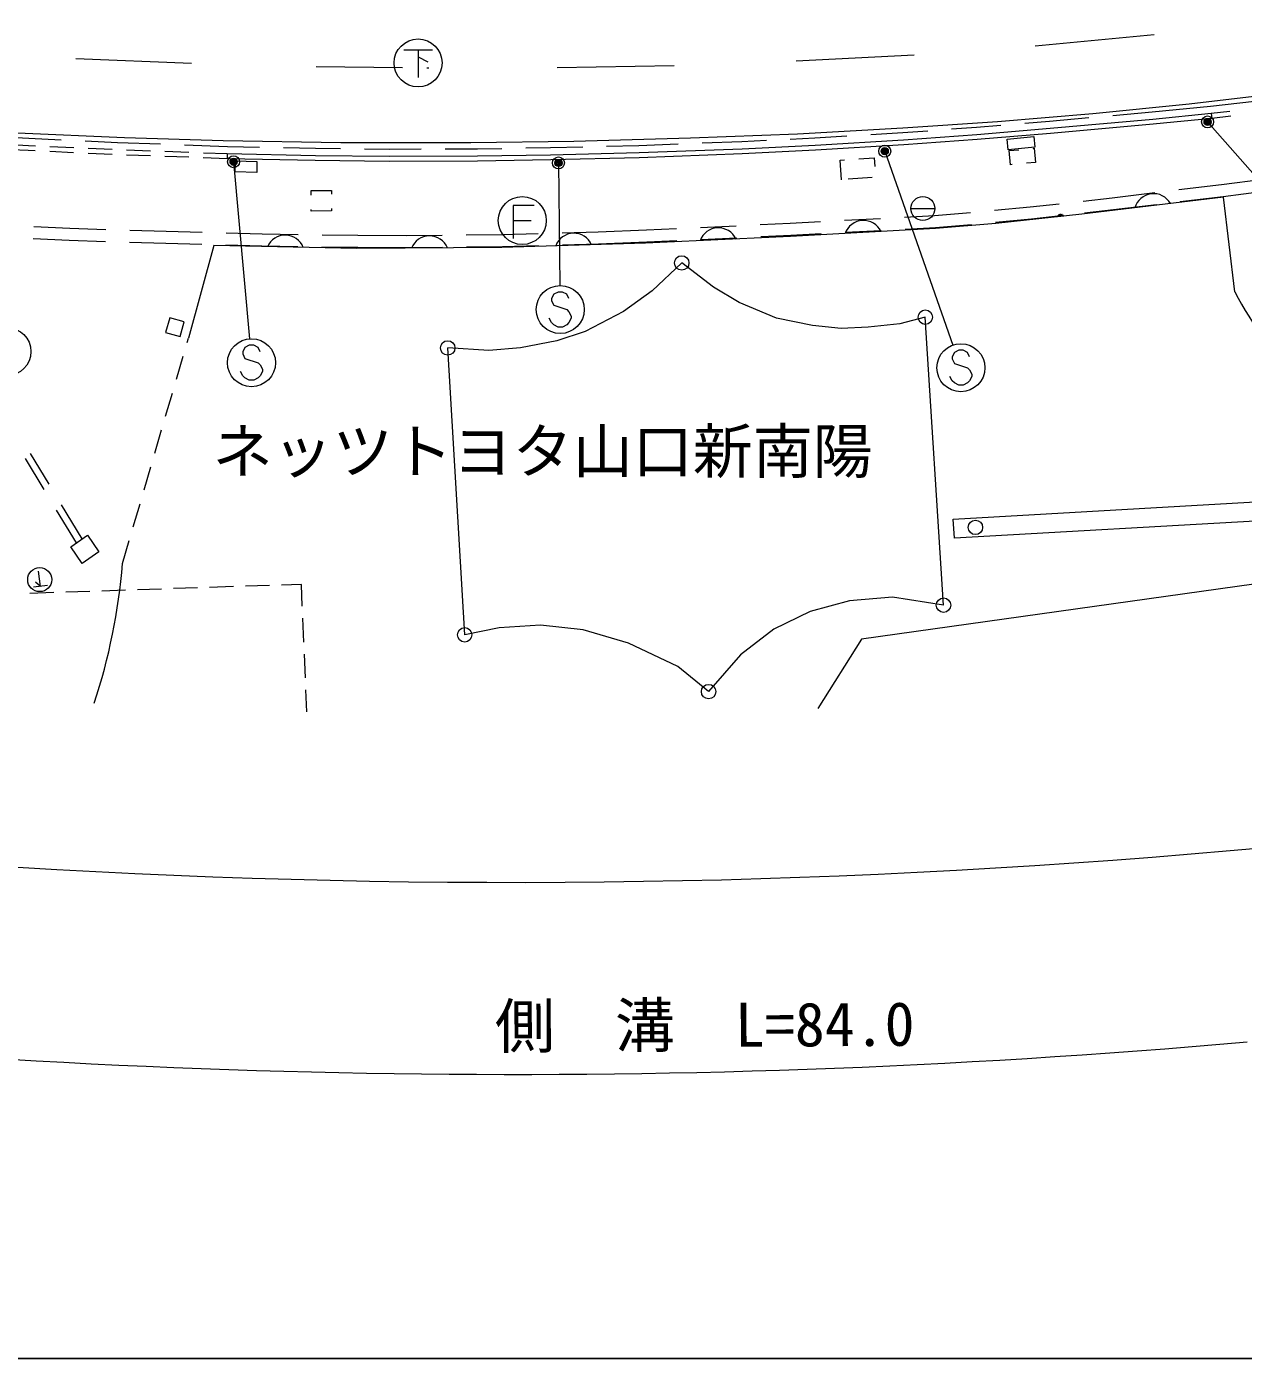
# Model space of a CAD drawing. Units: millimetres, scale not verified. Extents: x 40000 to 680000, y 20000 to 380000.
# Drawn here: x 274254 to 324943, y 205000 to 260477 of the extents above; entities that cross this region are included whole.
import ezdxf
from ezdxf.enums import TextEntityAlignment as Align

# ---------------------------------------------------------------- set-up
doc = ezdxf.new("R2010")
doc.units = ezdxf.units.MM
doc.header["$LTSCALE"] = 1000
doc.header["$PDMODE"] = 32
doc.header["$PDSIZE"] = 500
for name, color, linetype, lineweight in [('M-BGD', 7, 'Continuous', 13), ('M-BGD-EXST', 7, 'Continuous', 13), ('M-STR-HTXT', 7, 'Continuous', 13), ('M-STR-STRC', 7, 'Continuous', 13), ('M-TTL-BAND', 7, 'Continuous', 25)]:
    doc.layers.add(name, color=color, linetype=linetype, lineweight=lineweight)
doc.layers.add('M-BMK-HTXT', color=7, linetype='Continuous')
doc.styles.add('ＭＳ ゴシック', font='')
doc.styles.get('ＭＳ ゴシック').set_extended_font_data('MS Gothic')

msp = doc.modelspace()

# ---------------------------------------------------------------- linework, layer by layer
at = {"layer": 'M-BGD'}
for p, q in [((326016, 257426), (323572, 257151)), ((321138, 256911), (319501, 256764)), ((323576, 257152), (321138, 256911)), ((324385, 256941), (323605, 256853)), ((314846, 256359), (313821, 256275)), ((316868, 256526), (315843, 256442)), ((318505, 256674), (316868, 256526)), ((323605, 256853), (323627, 256654)), ((324414, 256743), (323627, 256654)), ((274349, 255810), (271906, 255948)), ((275696, 255749), (274349, 255810)), ((307095, 255831), (306069, 255780)), ((308428, 255911), (307095, 255831)), ((310760, 256051), (309426, 255971)), ((311792, 256127), (310760, 256051)), ((313821, 256275), (312789, 256199)), ((274323, 255311), (273616, 255351)), ((274334, 255510), (273623, 255551)), ((274615, 255297), (274323, 255311)), ((274622, 255497), (274334, 255510)), ((276213, 255225), (275214, 255270)), ((276220, 255424), (275221, 255470)), ((278042, 255642), (276695, 255703)), ((277811, 255152), (276812, 255197)), ((277819, 255352), (276820, 255397)), ((279834, 255577), (278042, 255642)), ((279417, 255292), (278418, 255328)), ((281016, 255234), (280017, 255270)), ((282626, 255476), (280834, 255541)), ((282615, 255176), (281616, 255212)), ((283955, 255447), (282622, 255476)), ((286288, 255397), (284955, 255426)), ((287323, 255386), (286288, 255397)), ((289359, 255365), (288323, 255376)), ((290695, 255369), (289359, 255365)), ((293031, 255375), (291695, 255371)), ((294055, 255393), (293031, 255375)), ((296079, 255427), (295055, 255410)), ((297419, 255460), (296079, 255427)), ((299758, 255518), (298418, 255485)), ((301401, 255580), (299758, 255518)), ((304044, 255679), (302401, 255617)), ((305070, 255730), (304044, 255679)), ((315188, 255314), (315595, 255351)), ((315242, 254724), (315188, 255314)), ((316192, 255405), (316230, 255409)), ((316230, 255409), (316283, 254819)), ((279410, 255092), (278411, 255128)), ((281009, 255034), (280010, 255070)), ((282608, 254976), (281609, 255012)), ((308146, 254912), (308329, 254926)), ((308207, 254097), (308146, 254912)), ((308927, 254970), (309564, 255017)), ((309564, 255017), (309591, 254657)), ((315317, 254731), (315242, 254724)), ((316283, 254819), (315914, 254786)), ((309480, 254192), (308483, 254118)), ((325769, 254111), (324034, 253889)), ((286103, 253644), (286949, 253650)), ((286105, 253454), (286103, 253644)), ((286949, 253650), (286950, 253495)), ((321260, 253552), (319479, 253336)), ((324034, 253889), (322253, 253673)), ((325800, 253611), (324096, 253393)), ((295404, 253025), (294529, 253025)), ((294529, 253025), (294529, 251650)), ((317275, 253087), (316065, 252950)), ((319479, 253336), (318269, 253199)), ((321320, 253056), (319537, 252839)), ((324096, 253393), (322313, 253176)), ((286109, 252794), (286109, 252854)), ((286955, 252800), (286109, 252794)), ((286954, 252895), (286955, 252800)), ((309822, 252473), (308324, 252395)), ((312081, 252590), (310821, 252524)), ((311091, 252899), (312091, 252899)), ((313575, 252725), (312081, 252590)), ((316065, 252950), (314571, 252815)), ((316115, 252453), (314614, 252317)), ((317329, 252590), (316115, 252453)), ((317211, 252552), (317217, 252583)), ((317459, 252579), (317211, 252552)), ((317217, 252583), (317230, 252609)), ((317448, 252593), (317219, 252568)), ((317222, 252583), (317441, 252607)), ((317435, 252622), (317226, 252599)), ((317230, 252609), (317252, 252637)), ((317239, 252615), (317418, 252635)), ((317252, 252637), (317275, 252654)), ((317401, 252648), (317252, 252632)), ((317275, 252654), (317304, 252668)), ((317276, 252649), (317375, 252660)), ((317304, 252668), (317344, 252672)), ((319537, 252839), (318323, 252702)), ((276048, 252068), (274553, 252136)), ((277557, 252018), (276048, 252068)), ((280066, 251936), (278557, 251986)), ((281568, 251897), (280066, 251936)), ((284068, 251831), (282567, 251871)), ((294529, 252400), (295279, 252400)), ((298065, 251911), (296568, 251869)), ((300074, 251993), (298065, 251911)), ((301322, 252052), (300074, 251993)), ((303819, 252171), (302321, 252099)), ((306065, 252277), (304818, 252218)), ((307325, 252343), (306065, 252277)), ((309852, 251973), (308354, 251896)), ((312116, 252091), (310851, 252025)), ((313618, 252227), (312116, 252091)), ((276028, 251568), (274530, 251636)), ((277540, 251519), (276028, 251568)), ((280052, 251437), (278540, 251486)), ((281555, 251397), (280052, 251437)), ((284058, 251331), (282555, 251371)), ((285554, 251310), (284058, 251331)), ((285561, 251810), (284068, 251831)), ((288054, 251774), (286561, 251795)), ((290069, 251765), (288054, 251774)), ((291570, 251778), (290069, 251765)), ((294070, 251800), (292570, 251787)), ((295568, 251841), (294070, 251800)), ((295581, 251342), (294079, 251300)), ((298083, 251411), (296581, 251369)), ((300096, 251493), (298083, 251411)), ((301345, 251552), (300096, 251493)), ((303842, 251671), (302344, 251600)), ((306090, 251778), (304841, 251719)), ((307356, 251844), (306090, 251778)), ((288049, 251274), (286554, 251295)), ((290070, 251265), (288049, 251274)), ((291575, 251278), (290070, 251265)), ((294079, 251300), (292575, 251287)), ((301544, 250633), (300320, 249473)), ((302869, 249621), (301544, 250633)), ((300320, 249473), (299118, 248615)), ((303933, 248991), (302869, 249621)), ((299118, 248615), (297523, 247778)), ((305493, 248335), (303933, 248991)), ((280217, 248345), (280045, 247732)), ((280822, 248175), (280217, 248345)), ((280651, 247562), (280822, 248175)), ((306991, 248022), (305493, 248335)), ((308187, 247907), (306991, 248022)), ((310626, 248093), (309313, 247953)), ((311693, 248373), (310626, 248093)), ((312452, 236376), (311693, 248373)), ((280045, 247732), (280651, 247562)), ((280943, 247321), (280996, 247502)), ((297523, 247778), (296346, 247392)), ((309313, 247953), (308187, 247907)), ((293512, 246988), (291796, 247093)), ((292503, 235140), (291796, 247093)), ((294832, 247103), (293512, 246988)), ((296346, 247392), (294832, 247103)), ((280494, 245786), (280774, 246745)), ((280044, 244250), (280325, 245210)), ((279595, 242714), (279876, 243674)), ((274198, 242480), (274973, 241196)), ((275191, 241416), (274416, 242699)), ((279146, 241179), (279427, 242139)), ((312848, 239965), (330524, 240964)), ((275490, 240340), (276320, 238967)), ((276569, 239136), (275708, 240560)), ((278696, 239643), (278977, 240603)), ((312903, 239167), (312848, 239965)), ((329780, 240121), (312903, 239167)), ((276091, 238811), (276791, 239287)), ((276791, 239287), (277262, 238595)), ((276562, 238118), (276091, 238811)), ((277262, 238595), (276562, 238118)), ((278247, 238108), (278528, 239067)), ((274832, 237161), (274754, 237796)), ((328833, 237733), (309039, 234955)), ((275381, 236898), (274381, 236864)), ((275130, 237198), (274534, 237124)), ((274832, 237161), (274629, 237337)), ((276880, 236948), (275881, 236914)), ((278379, 236998), (277380, 236965)), ((279878, 237048), (278879, 237015)), ((281378, 237099), (280378, 237065)), ((282877, 237149), (281877, 237115)), ((284376, 237199), (283376, 237166)), ((285698, 237244), (284876, 237216)), ((285738, 236340), (285698, 237244)), ((308532, 236554), (306895, 236111)), ((310322, 236711), (308532, 236554)), ((312452, 236376), (310322, 236711)), ((285804, 234842), (285760, 235841)), ((306895, 236111), (305382, 235382)), ((293942, 235426), (292503, 235140)), ((295662, 235550), (293942, 235426)), ((297436, 235351), (295662, 235550)), ((299334, 234788), (297436, 235351)), ((305382, 235382), (303991, 234314)), ((301389, 233824), (299334, 234788)), ((309039, 234955), (307212, 232073)), ((285870, 233343), (285826, 234342)), ((303991, 234314), (302665, 232776)), ((302665, 232776), (301389, 233824)), ((285932, 231940), (285892, 232844))]:
    msp.add_line(p, q, dxfattribs=at)
for points in [[(323605, 256853), (321166, 256613), (316893, 256227), (313844, 255976), (310779, 255752), (307111, 255531), (304057, 255379), (299768, 255218), (296085, 255127), (293034, 255075), (289358, 255065), (286283, 255097), (282615, 255176), (282611, 254976)], [(323625, 256654), (321185, 256414), (316911, 256028), (313860, 255776), (310793, 255552), (307122, 255332), (304066, 255179), (299774, 255018), (296089, 254927), (293036, 254875), (289357, 254865), (286280, 254897), (282611, 254976)], [(324594, 249426), (324114, 253375), (318208, 252660), (314626, 252271), (312119, 252072), (306079, 251733), (300036, 251458), (294052, 251283), (288014, 251232), (282048, 251358), (280996, 247502)]]:
    msp.add_lwpolyline(points, dxfattribs=at)
for points in [[(316259, 255449), (315147, 255347), (315106, 255795), (316218, 255898)], [(282940, 254429), (282952, 254882), (283851, 254858), (283839, 254404)]]:
    msp.add_lwpolyline(points, close=True, dxfattribs=at)
for centre, radius in [((294904, 252400), 1000), ((311591, 252899), 500), ((301544, 250633), 300), ((311693, 248373), 300), ((291796, 247093), 300), ((313781, 239617), 300), ((274798, 237439), 500), ((312452, 236376), 300), ((292503, 235140), 300), ((302665, 232776), 300)]:
    msp.add_circle(centre, radius, dxfattribs=at)
for centre, radius, start, end in [((321199, 252707), 812, 29.5164, 164.2767), ((297053, 251058), 812, 24.2881, 159.0483), ((303072, 251283), 812, 25.2317, 159.992), ((309116, 251591), 812, 25.8294, 160.5897), ((285025, 250982), 812, 21.4125, 156.1728), ((291036, 250945), 812, 23.1085, 157.8688), ((336335, 255420), 13183, 207.0468, 247.4063), ((253388, 240122), 24941, 341.6981, 355.3663)]:
    msp.add_arc(centre, radius, start, end, dxfattribs=at)
at = {"layer": 'M-BGD-EXST'}
for p, q in [((289962, 259513), (291162, 259513)), ((290562, 259513), (290562, 258363)), ((290562, 259213), (290962, 259013))]:
    msp.add_line(p, q, dxfattribs=at)
msp.add_circle((290562, 258963), 1000, dxfattribs=at)
at = {"layer": 'M-STR-HTXT'}
for p, q in [((323454, 256505), (329705, 249419)), ((310001, 255289), (312843, 247211)), ((282877, 254849), (283534, 247473)), ((296410, 254799), (296471, 249692))]:
    msp.add_line(p, q, dxfattribs=at)
for centre, radius in [((323454, 256505), 150), ((323454, 256505), 120), ((323454, 256505), 90), ((323454, 256505), 60), ((323454, 256505), 30), ((323454, 256505), 20), ((310001, 255289), 150), ((310001, 255289), 120), ((310001, 255289), 90), ((310001, 255289), 60), ((310001, 255289), 30), ((310001, 255289), 20), ((282877, 254849), 150), ((282877, 254849), 120), ((282877, 254849), 90), ((282877, 254849), 60), ((282877, 254849), 30), ((282877, 254849), 20), ((296410, 254799), 150), ((296410, 254799), 120), ((296410, 254799), 90), ((296410, 254799), 60), ((296410, 254799), 30), ((296410, 254799), 20)]:
    msp.add_circle(centre, radius, dxfattribs=at)
for centre, radius, start, end in [((294513, 561829), 337000, 257.33831, 275.08699), ((305153, 442301), 217000, 275.08689, 283.35119), ((294513, 561829), 345000, 262.88684, 275.08699)]:
    msp.add_arc(centre, radius, start, end, dxfattribs=at)
for p in [(323454, 256505), (310001, 255289), (282877, 254849), (296410, 254799)]:
    msp.add_point(p, dxfattribs=at)
at = {"layer": 'M-STR-STRC'}
for p, q in [((321225, 260139), (316270, 259670)), ((276299, 259153), (281123, 258954)), ((311231, 259288), (306307, 259038)), ((286312, 258821), (289918, 258769)), ((290929, 258759), (291010, 258758)), ((301231, 258850), (296353, 258760)), ((296211, 249328), (296120, 249146)), ((296120, 249146), (296120, 249055)), ((296393, 249419), (296211, 249328)), ((296574, 249419), (296393, 249419)), ((296756, 249328), (296574, 249419)), ((296847, 249146), (296756, 249328)), ((296120, 249055), (296211, 248874)), ((296211, 248874), (296756, 248692)), ((296756, 248692), (296847, 248601)), ((296847, 248601), (296938, 248419)), ((296120, 248146), (296029, 248328)), ((296211, 248055), (296120, 248146)), ((296393, 247964), (296211, 248055)), ((296756, 248055), (296574, 247964)), ((296847, 248146), (296756, 248055)), ((296938, 248328), (296847, 248146)), ((296938, 248419), (296938, 248328)), ((296574, 247964), (296393, 247964)), ((283349, 247113), (283259, 246931)), ((283259, 246931), (283259, 246841)), ((283531, 247204), (283349, 247113)), ((283713, 247204), (283531, 247204)), ((283895, 247113), (283713, 247204)), ((283986, 246931), (283895, 247113)), ((312902, 246905), (312811, 246723)), ((313084, 246995), (312902, 246905)), ((313266, 246995), (313084, 246995)), ((313448, 246905), (313266, 246995)), ((313539, 246723), (313448, 246905)), ((283259, 246841), (283349, 246659)), ((283349, 246659), (283895, 246477)), ((283895, 246477), (283986, 246386)), ((283986, 246386), (284077, 246204)), ((312811, 246723), (312811, 246632)), ((312811, 246632), (312902, 246450)), ((312902, 246450), (313448, 246268)), ((283259, 245931), (283168, 246113)), ((283349, 245841), (283259, 245931)), ((283531, 245750), (283349, 245841)), ((283895, 245841), (283713, 245750)), ((283986, 245931), (283895, 245841)), ((284077, 246113), (283986, 245931)), ((284077, 246204), (284077, 246113)), ((312811, 245723), (312720, 245905)), ((313448, 246268), (313539, 246177)), ((313539, 246177), (313629, 245995)), ((313629, 245905), (313539, 245723)), ((313629, 245995), (313629, 245905)), ((283713, 245750), (283531, 245750)), ((312902, 245632), (312811, 245723)), ((313084, 245541), (312902, 245632)), ((313266, 245541), (313084, 245541)), ((313448, 245632), (313266, 245541)), ((313539, 245723), (313448, 245632))]:
    msp.add_line(p, q, dxfattribs=at)
msp.add_lwpolyline([(270098, 256277), (273875, 256047), (278325, 255854), (282441, 255731), (287345, 255654), (292756, 255650), (297055, 255706), (301914, 255841), (306363, 256018), (310754, 256257), (314695, 256530), (318674, 256860), (322691, 257264), (326807, 257741), (331766, 258367), (335773, 258926), (339465, 259484), (342644, 260016), (345189, 260477)], dxfattribs=at)
for centre in [(296483, 248692), (273433, 246938), (283622, 246477), (313175, 246268)]:
    msp.add_circle(centre, 1000, dxfattribs=at)
at = {"layer": 'M-TTL-BAND'}
msp.add_line((40000, 205000), (579000, 205000), dxfattribs=at)

# ---------------------------------------------------------------- texts
at = {"layer": 'M-BMK-HTXT', "style": 'ＭＳ ゴシック'}
msp.add_text('ネッツトヨタ山口新南陽', height=1833, dxfattribs=at).set_placement((282002, 241328), align=Align.BOTTOM_LEFT)
at = {"layer": 'M-STR-HTXT', "style": 'ＭＳ ゴシック'}
msp.add_text('側\u3000溝\u3000L=84.0', height=1833, rotation=0.334, dxfattribs=at).set_placement((302511, 217422), align=Align.BOTTOM_CENTER)

doc.saveas('drawing.dxf')
